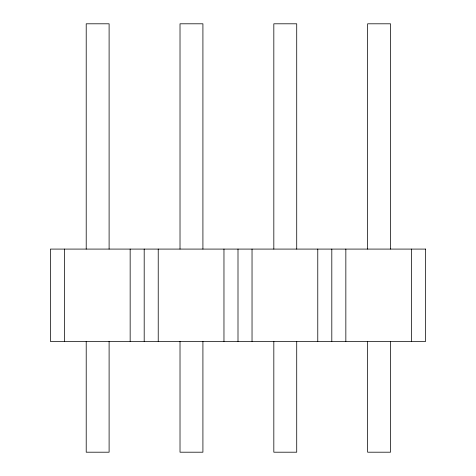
<?xml version="1.0" encoding="UTF-8"?>
<svg xmlns="http://www.w3.org/2000/svg" width="476" height="476" viewBox="0 0 476 476"><rect width="100%" height="100%" fill="white"/><g stroke="black" fill="none" stroke-linecap="round" stroke-linejoin="round"><path stroke-width="0.71" d="M411.579 249.085L411.579 341.417M390.528 249.085L390.528 23.8L367.633 23.8L367.633 249.085M390.528 341.417L390.528 452.2L367.633 452.2L367.633 341.417M345.844 249.085L345.844 341.417M331.808 249.085L331.808 341.417M317.772 249.085L317.772 341.417M296.721 249.085L296.721 23.8L273.825 23.8L273.825 249.085M296.721 341.417L296.721 452.2L273.825 452.2L273.825 341.417M252.036 249.085L252.036 341.417M238 249.085L238 341.417M223.964 249.085L223.964 341.417M202.913 249.085L202.913 23.8L180.017 23.8L180.017 249.085M202.913 341.417L202.913 452.2L180.017 452.2L180.017 341.417M158.228 249.085L158.228 341.417M144.192 249.085L144.192 341.417M130.156 249.085L130.156 341.417M109.105 249.085L109.105 23.8L86.21 23.8L86.21 249.085M109.105 341.417L109.105 452.2L86.21 452.2L86.21 341.417M64.421 249.085L64.421 341.417M425.615 249.085L50.385 249.085L50.385 341.417L425.615 341.417L425.615 249.085"/></g></svg>
